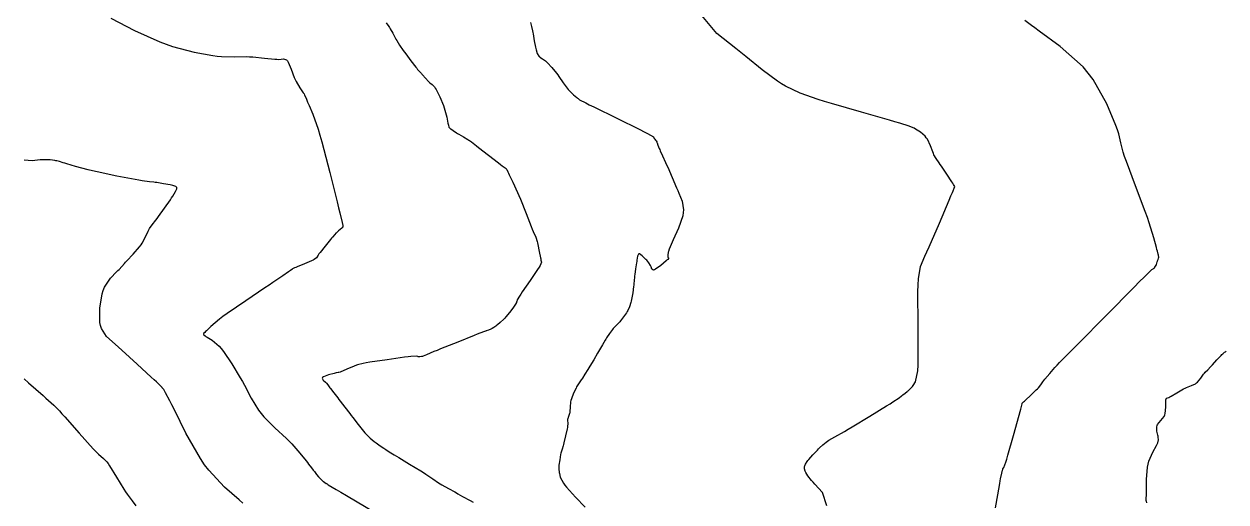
# Model space of a CAD drawing. Header units: metres. Extents: x 837477 to 838477, y 1189014 to 1191014.
# Drawn here: x 837476.5 to 837672.4, y 1190660.5 to 1190738.3 of the extents above; entities that cross this region are included whole.
import ezdxf

# ---------------------------------------------------------------- set-up
doc = ezdxf.new("R2010")
doc.units = ezdxf.units.M
doc.header["$LTSCALE"] = 0.3
doc.layers.add('COTAS 10', color=1, linetype='Continuous')

msp = doc.modelspace()

# ---------------------------------------------------------------- linework, layer by layer
at = {"layer": 'COTAS 10'}
for points, elevation in [([(837490.66, 1190739.296), (837494.51, 1190737.289), (837498.617, 1190735.452), (837499.686, 1190735.044), (837500.725, 1190734.68), (837504.233, 1190733.731), (837507.265, 1190733.216), (837508.005, 1190733.126), (837508.701, 1190733.058), (837510.854, 1190733.003), (837512.737, 1190733.027), (837513.263, 1190733.009), (837513.79, 1190732.981), (837515.711, 1190732.791), (837517.361, 1190732.611), (837517.718, 1190732.59), (837518.032, 1190732.58), (837518.804, 1190732.649), (837519.29, 1190732.483), (837519.423, 1190732.325), (837519.555, 1190732.12), (837520.026, 1190730.975), (837520.529, 1190729.624), (837520.682, 1190729.288), (837520.84, 1190728.968), (837521.46, 1190727.95), (837522.015, 1190727.14), (837522.132, 1190726.951), (837522.234, 1190726.778), (837522.473, 1190726.28), (837522.725, 1190725.636), (837522.836, 1190725.371), (837522.964, 1190725.068), (837523.576, 1190723.661), (837524.443, 1190721.196), (837524.732, 1190720.227), (837525.042, 1190719.133), (837526.34, 1190714.145), (837527.522, 1190709.367), (837527.759, 1190708.406), (837527.957, 1190707.601), (837528.348, 1190705.998), (837528.449, 1190705.527), (837528.464, 1190705.436), (837528.474, 1190705.362), (837528.465, 1190705.235), (837528.368, 1190705.171), (837528.323, 1190705.136), (837528.27, 1190705.094), (837528.012, 1190704.879), (837527.747, 1190704.652), (837527.69, 1190704.601), (837527.639, 1190704.555), (837527.514, 1190704.436), (837527.409, 1190704.326), (837527.372, 1190704.287), (837527.331, 1190704.244), (837527.154, 1190704.056), (837526.792, 1190703.637), (837526.634, 1190703.448), (837526.452, 1190703.228), (837525.587, 1190702.169), (837524.743, 1190701.109), (837524.574, 1190700.888), (837524.433, 1190700.698), (837524.158, 1190700.271), (837523.8, 1190699.98), (837523.607, 1190699.875), (837523.374, 1190699.76), (837522.19, 1190699.255), (837521.014, 1190698.782), (837520.786, 1190698.687), (837520.599, 1190698.607), (837520.275, 1190698.448), (837520.226, 1190698.396), (837520.213, 1190698.385), (837520.201, 1190698.374), (837520.159, 1190698.345), (837519.905, 1190698.174), (837519.759, 1190698.075), (837519.58, 1190697.952), (837518.662, 1190697.321), (837517.05, 1190696.224), (837516.434, 1190695.808), (837515.745, 1190695.343), (837512.641, 1190693.259), (837509.587, 1190691.157), (837508.928, 1190690.681), (837508.351, 1190690.25), (837506.943, 1190689.078), (837506.227, 1190688.367), (837506.087, 1190688.227), (837505.971, 1190688.112), (837505.76, 1190687.901), (837505.732, 1190687.846), (837505.732, 1190687.828), (837505.735, 1190687.81), (837505.772, 1190687.735), (837506.024, 1190687.545), (837506.161, 1190687.453), (837506.329, 1190687.346), (837507.18, 1190686.817), (837508.305, 1190685.844), (837508.645, 1190685.456), (837508.998, 1190685.016), (837510.375, 1190683.001), (837511.744, 1190680.712), (837512.091, 1190680.1), (837512.425, 1190679.498), (837513.518, 1190677.4), (837514.724, 1190675.417), (837515.129, 1190674.887), (837515.566, 1190674.364), (837517.4, 1190672.547), (837519.264, 1190670.841), (837519.719, 1190670.39), (837520.147, 1190669.947), (837521.475, 1190668.424), (837522.463, 1190667.171), (837522.678, 1190666.898), (837522.867, 1190666.657), (837523.338, 1190666.058), (837523.651, 1190665.654), (837523.74, 1190665.538), (837523.831, 1190665.419), (837524.171, 1190664.973), (837524.497, 1190664.564), (837524.58, 1190664.468), (837524.659, 1190664.381), (837524.917, 1190664.128), (837525.155, 1190663.934), (837525.221, 1190663.883), (837525.288, 1190663.834), (837525.529, 1190663.663), (837525.763, 1190663.507), (837525.824, 1190663.466), (837525.884, 1190663.426), (837526.089, 1190663.289), (837527.382, 1190662.516), (837528.127, 1190662.075), (837529.041, 1190661.535), (837533.742, 1190658.766)], 1590), ([(837535.527, 1190738.519), (837535.961, 1190737.927), (837536.077, 1190737.751), (837536.191, 1190737.568), (837536.585, 1190736.862), (837536.991, 1190736.109), (837537.112, 1190735.897), (837537.236, 1190735.684), (837537.715, 1190734.899), (837538.302, 1190734.024), (837538.494, 1190733.753), (837538.7, 1190733.469), (837539.548, 1190732.344), (837540.337, 1190731.338), (837540.504, 1190731.131), (837540.649, 1190730.955), (837540.988, 1190730.573), (837541.252, 1190730.301), (837541.348, 1190730.192), (837541.456, 1190730.07), (837541.93, 1190729.509), (837542.424, 1190728.959), (837542.543, 1190728.843), (837542.656, 1190728.742), (837543, 1190728.51), (837543.373, 1190728.117), (837543.504, 1190727.915), (837543.646, 1190727.672), (837544.257, 1190726.459), (837544.852, 1190725.052), (837544.983, 1190724.687), (837545.101, 1190724.333), (837545.405, 1190723.142), (837545.586, 1190722.216), (837545.626, 1190722.028), (837545.661, 1190721.87), (837545.75, 1190721.55), (837545.89, 1190721.386), (837545.957, 1190721.328), (837546.037, 1190721.263), (837546.431, 1190720.981), (837546.977, 1190720.628), (837547.154, 1190720.519), (837547.341, 1190720.405), (837548.11, 1190719.949), (837548.822, 1190719.527), (837548.974, 1190719.433), (837549.107, 1190719.349), (837549.424, 1190719.129), (837549.966, 1190718.703), (837550.242, 1190718.489), (837550.571, 1190718.234), (837552.212, 1190716.966), (837553.841, 1190715.711), (837554.162, 1190715.465), (837554.428, 1190715.263), (837554.921, 1190714.896), (837555.037, 1190714.806), (837555.066, 1190714.778), (837555.092, 1190714.749), (837555.175, 1190714.631), (837555.371, 1190714.241), (837555.469, 1190714.04), (837555.587, 1190713.798), (837556.17, 1190712.59), (837556.929, 1190710.914), (837557.157, 1190710.378), (837557.394, 1190709.81), (837558.313, 1190707.499), (837559.144, 1190705.372), (837559.325, 1190704.919), (837559.484, 1190704.526), (837559.88, 1190703.602), (837560.128, 1190702.923), (837560.193, 1190702.685), (837560.257, 1190702.425), (837560.476, 1190701.306), (837560.66, 1190700.269), (837560.702, 1190700.062), (837560.74, 1190699.889), (837560.844, 1190699.551), (837560.602, 1190699.023), (837560.423, 1190698.731), (837560.194, 1190698.374), (837558.959, 1190696.558), (837557.695, 1190694.713), (837557.449, 1190694.339), (837557.247, 1190694.025), (837556.889, 1190693.384), (837556.807, 1190693.129), (837556.779, 1190693.057), (837556.748, 1190692.986), (837556.618, 1190692.725), (837556.375, 1190692.356), (837556.274, 1190692.216), (837556.158, 1190692.06), (837555.615, 1190691.36), (837554.997, 1190690.62), (837554.833, 1190690.438), (837554.672, 1190690.267), (837554.12, 1190689.735), (837553.638, 1190689.325), (837553.522, 1190689.23), (837553.414, 1190689.144), (837553.084, 1190688.904), (837552.777, 1190688.725), (837552.683, 1190688.678), (837552.584, 1190688.633), (837552.193, 1190688.477), (837551.836, 1190688.353), (837551.758, 1190688.327), (837551.69, 1190688.305), (837551.52, 1190688.257), (837550.786, 1190687.978), (837550.362, 1190687.811), (837549.843, 1190687.605), (837547.17, 1190686.537), (837544.39, 1190685.415), (837543.803, 1190685.176), (837543.294, 1190684.967), (837542.118, 1190684.472), (837541.542, 1190684.239), (837541.413, 1190684.196), (837541.297, 1190684.163), (837540.985, 1190684.12), (837540.759, 1190684.146), (837540.696, 1190684.156), (837540.634, 1190684.166), (837540.412, 1190684.215), (837539.554, 1190684.163), (837539.092, 1190684.111), (837538.533, 1190684.042), (837535.701, 1190683.656), (837532.847, 1190683.232), (837532.274, 1190683.138), (837531.796, 1190683.055), (837530.852, 1190682.844), (837530.387, 1190682.644), (837530.21, 1190682.569), (837530.013, 1190682.485), (837529.129, 1190682.11), (837528.02, 1190681.64), (837527.809, 1190681.551), (837527.779, 1190681.548), (837527.766, 1190681.548), (837527.751, 1190681.549), (837527.676, 1190681.558), (837527.382, 1190681.505), (837527.228, 1190681.468), (837527.043, 1190681.421), (837526.112, 1190681.169), (837525.288, 1190680.848), (837525.169, 1190680.757), (837525.098, 1190680.666), (837525.237, 1190680.331), (837525.625, 1190680.009), (837525.712, 1190679.926), (837525.789, 1190679.846), (837525.991, 1190679.58), (837526.226, 1190679.226), (837526.325, 1190679.09), (837526.438, 1190678.939), (837526.966, 1190678.255), (837527.623, 1190677.42), (837527.817, 1190677.173), (837528.017, 1190676.918), (837528.783, 1190675.939), (837529.606, 1190674.878), (837529.842, 1190674.572), (837530.082, 1190674.259), (837530.975, 1190673.086), (837531.833, 1190672.009), (837532.05, 1190671.758), (837532.259, 1190671.527), (837532.939, 1190670.863), (837533.564, 1190670.353), (837533.739, 1190670.218), (837533.914, 1190670.087), (837534.55, 1190669.639), (837535.164, 1190669.228), (837535.326, 1190669.12), (837535.484, 1190669.014), (837536.023, 1190668.655), (837536.844, 1190668.139), (837537.18, 1190667.936), (837537.562, 1190667.705), (837539.337, 1190666.653), (837541.185, 1190665.537), (837541.614, 1190665.267), (837542.008, 1190665.014), (837543.132, 1190664.239), (837544.064, 1190663.59), (837544.337, 1190663.417), (837544.616, 1190663.247), (837545.677, 1190662.654), (837546.701, 1190662.103), (837546.956, 1190661.959), (837547.2, 1190661.818), (837547.978, 1190661.341), (837549.185, 1190660.708), (837549.698, 1190660.47)], 1600), ([(837559.015, 1190738.609), (837559.214, 1190737.964), (837559.383, 1190737.225), (837559.432, 1190736.98), (837559.48, 1190736.718), (837559.661, 1190735.626), (837559.848, 1190734.57), (837559.901, 1190734.331), (837559.953, 1190734.114), (837560.147, 1190733.521), (837560.393, 1190733.124), (837560.479, 1190733.032), (837560.573, 1190732.946), (837560.975, 1190732.697), (837561.488, 1190732.354), (837561.651, 1190732.209), (837561.825, 1190732.043), (837562.528, 1190731.259), (837563.272, 1190730.317), (837563.471, 1190730.051), (837563.666, 1190729.781), (837564.345, 1190728.787), (837565.004, 1190727.871), (837565.188, 1190727.65), (837565.371, 1190727.444), (837566.036, 1190726.821), (837566.595, 1190726.375), (837566.712, 1190726.28), (837566.811, 1190726.199), (837567.034, 1190726.012), (837568.033, 1190725.483), (837568.622, 1190725.187), (837569.347, 1190724.826), (837573.096, 1190722.979), (837576.83, 1190721.136), (837577.546, 1190720.778), (837578.124, 1190720.485), (837579.064, 1190719.975), (837579.097, 1190719.9), (837579.104, 1190719.881), (837579.111, 1190719.864), (837579.125, 1190719.811), (837579.155, 1190719.746), (837579.171, 1190719.722), (837579.191, 1190719.694), (837579.288, 1190719.572), (837579.396, 1190719.442), (837579.422, 1190719.41), (837579.446, 1190719.38), (837579.519, 1190719.285), (837579.601, 1190719.13), (837579.631, 1190719.062), (837579.664, 1190718.983), (837579.811, 1190718.604), (837580.028, 1190718.065), (837580.106, 1190717.884), (837580.192, 1190717.69), (837580.566, 1190716.873), (837581.061, 1190715.782), (837581.224, 1190715.415), (837581.397, 1190715.02), (837582.115, 1190713.358), (837582.849, 1190711.639), (837583.032, 1190711.208), (837583.207, 1190710.797), (837583.766, 1190709.475), (837583.976, 1190708.072), (837583.93, 1190707.61), (837583.84, 1190707.117), (837583.137, 1190705.068), (837582.302, 1190703.174), (837582.128, 1190702.777), (837581.979, 1190702.436), (837581.645, 1190701.665), (837581.504, 1190701.281), (837581.475, 1190701.184), (837581.451, 1190701.09), (837581.404, 1190700.785), (837581.399, 1190700.546), (837581.402, 1190700.495), (837581.406, 1190700.45), (837581.437, 1190700.34), (837581.482, 1190700.278), (837581.496, 1190700.263), (837581.509, 1190700.249), (837581.561, 1190700.206), (837581.397, 1190700.002), (837581.275, 1190699.886), (837581.119, 1190699.745), (837580.279, 1190699.021), (837579.413, 1190698.381), (837579.241, 1190698.292), (837579.1, 1190698.242), (837578.834, 1190698.38), (837578.712, 1190698.776), (837578.662, 1190698.888), (837578.604, 1190699.002), (837578.332, 1190699.42), (837577.969, 1190699.857), (837577.852, 1190699.983), (837577.729, 1190700.111), (837577.229, 1190700.588), (837576.779, 1190700.876), (837576.688, 1190700.885), (837576.611, 1190700.862), (837576.453, 1190700.525), (837576.368, 1190699.88), (837576.337, 1190699.665), (837576.303, 1190699.433), (837576.153, 1190698.46), (837576.015, 1190697.515), (837575.989, 1190697.301), (837575.967, 1190697.107), (837575.931, 1190696.576), (837575.892, 1190696.022), (837575.868, 1190695.813), (837575.839, 1190695.58), (837575.688, 1190694.538), (837575.494, 1190693.461), (837575.437, 1190693.205), (837575.38, 1190692.969), (837575.164, 1190692.27), (837574.883, 1190691.668), (837574.784, 1190691.492), (837574.677, 1190691.313), (837574.213, 1190690.632), (837573.714, 1190689.994), (837573.584, 1190689.841), (837573.458, 1190689.699), (837573.032, 1190689.275), (837572.616, 1190688.852), (837572.496, 1190688.711), (837572.373, 1190688.561), (837571.913, 1190687.932), (837571.446, 1190687.224), (837571.319, 1190687.023), (837571.193, 1190686.821), (837570.749, 1190686.075), (837570.265, 1190685.241), (837570.115, 1190684.984), (837569.958, 1190684.715), (837569.332, 1190683.648), (837568.704, 1190682.592), (837568.546, 1190682.329), (837568.394, 1190682.08), (837567.904, 1190681.289), (837567.49, 1190680.648), (837567.386, 1190680.493), (837567.287, 1190680.348), (837566.971, 1190679.906), (837566.656, 1190679.414), (837566.557, 1190679.237), (837566.455, 1190679.043), (837566.044, 1190678.193), (837565.692, 1190677.259), (837565.625, 1190677.01), (837565.572, 1190676.767), (837565.493, 1190675.925), (837565.461, 1190675.197), (837565.437, 1190675.024), (837565.408, 1190674.865), (837565.247, 1190674.395), (837565.094, 1190674.045), (837565.069, 1190673.96), (837565.052, 1190673.881), (837565.051, 1190673.641), (837565.094, 1190673.446), (837565.103, 1190673.396), (837565.112, 1190673.348), (837565.136, 1190673.187), (837565.089, 1190672.802), (837565.053, 1190672.612), (837565.007, 1190672.386), (837564.757, 1190671.268), (837564.476, 1190670.109), (837564.41, 1190669.856), (837564.349, 1190669.633), (837564.172, 1190669.076), (837564.026, 1190668.586), (837563.985, 1190668.406), (837563.944, 1190668.207), (837563.795, 1190667.328), (837563.678, 1190666.473), (837563.657, 1190666.289), (837563.642, 1190666.129), (837563.629, 1190665.739), (837563.682, 1190665.403), (837563.708, 1190665.276), (837563.74, 1190665.134), (837563.895, 1190664.499), (837564.39, 1190663.561), (837564.635, 1190663.228), (837564.927, 1190662.864), (837566.374, 1190661.282), (837567.943, 1190659.622)], 1610), ([(837607.319, 1190659.851), (837606.607, 1190662.017), (837605.36, 1190663.399), (837605.087, 1190663.711), (837604.845, 1190663.993), (837604.234, 1190664.758), (837603.901, 1190665.272), (837603.835, 1190665.397), (837603.78, 1190665.513), (837603.676, 1190665.866), (837603.68, 1190666.17), (837603.693, 1190666.255), (837603.712, 1190666.34), (837603.823, 1190666.649), (837604.102, 1190667.069), (837604.226, 1190667.223), (837604.37, 1190667.394), (837605.059, 1190668.151), (837605.802, 1190668.928), (837605.98, 1190669.112), (837606.146, 1190669.282), (837606.644, 1190669.784), (837607.203, 1190670.237), (837607.408, 1190670.376), (837607.634, 1190670.521), (837608.632, 1190671.093), (837610.196, 1190671.977), (837610.78, 1190672.319), (837611.429, 1190672.703), (837614.317, 1190674.439), (837617.066, 1190676.121), (837617.628, 1190676.471), (837618.102, 1190676.77), (837619.096, 1190677.43), (837619.507, 1190677.749), (837619.615, 1190677.832), (837619.72, 1190677.914), (837620.077, 1190678.192), (837620.403, 1190678.453), (837620.489, 1190678.523), (837620.573, 1190678.594), (837620.86, 1190678.842), (837621.17, 1190679.172), (837621.268, 1190679.294), (837621.372, 1190679.429), (837621.793, 1190680.027), (837622.131, 1190681.861), (837622.182, 1190682.775), (837622.216, 1190683.865), (837622.184, 1190689.271), (837622.151, 1190694.727), (837622.184, 1190695.849), (837622.234, 1190696.802), (837622.567, 1190698.843), (837623.316, 1190700.502), (837623.628, 1190701.214), (837623.986, 1190702.036), (837625.659, 1190705.921), (837627.244, 1190709.631), (837627.547, 1190710.344), (837627.79, 1190710.92), (837628.177, 1190711.862), (837627.978, 1190712.2), (837627.852, 1190712.394), (837627.695, 1190712.633), (837626.872, 1190713.859), (837625.983, 1190715.172), (837625.785, 1190715.464), (837625.606, 1190715.726), (837625.134, 1190716.417), (837624.784, 1190717.039), (837624.682, 1190717.257), (837624.579, 1190717.495), (837624.191, 1190718.522), (837623.7, 1190719.566), (837623.532, 1190719.814), (837623.35, 1190720.045), (837622.575, 1190720.735), (837621.766, 1190721.237), (837621.562, 1190721.35), (837621.367, 1190721.452), (837620.735, 1190721.726), (837619.194, 1190722.192), (837618.427, 1190722.414), (837617.511, 1190722.677), (837612.973, 1190723.965), (837608.091, 1190725.388), (837606.959, 1190725.736), (837605.923, 1190726.065), (837602.973, 1190727.089), (837600.606, 1190728.216), (837599.936, 1190728.611), (837599.261, 1190729.04), (837596.773, 1190730.889), (837594.102, 1190733.057), (837593.312, 1190733.688), (837592.499, 1190734.333), (837589.382, 1190736.773), (837586.667, 1190740.032)], 1620), ([(837634.821, 1190659.542), (837635.159, 1190661.656), (837635.49, 1190663.493), (837635.564, 1190663.896), (837635.632, 1190664.251), (837635.813, 1190665.152), (837635.948, 1190665.657), (837635.986, 1190665.764), (837636.024, 1190665.857), (837636.162, 1190666.074), (837636.486, 1190666.948), (837636.641, 1190667.455), (837636.824, 1190668.078), (837637.723, 1190671.283), (837638.907, 1190675.603), (837639.14, 1190676.454), (837639.161, 1190676.532), (837639.165, 1190676.547), (837639.169, 1190676.559), (837639.175, 1190676.58), (837639.176, 1190676.583), (837639.176, 1190676.585), (837639.177, 1190676.587), (837639.387, 1190676.784), (837639.52, 1190676.907), (837639.684, 1190677.06), (837640.544, 1190677.86), (837641.446, 1190678.726), (837641.637, 1190678.92), (837641.802, 1190679.095), (837642.185, 1190679.564), (837642.544, 1190680.058), (837642.694, 1190680.249), (837642.866, 1190680.463), (837643.669, 1190681.43), (837644.488, 1190682.385), (837644.669, 1190682.59), (837644.831, 1190682.77), (837645.251, 1190683.209), (837646.587, 1190684.548), (837647.327, 1190685.296), (837648.227, 1190686.208), (837652.811, 1190690.863), (837657.382, 1190695.489), (837658.274, 1190696.383), (837659.003, 1190697.108), (837660.284, 1190698.328), (837660.476, 1190698.439), (837660.519, 1190698.465), (837660.557, 1190698.49), (837660.657, 1190698.562), (837660.737, 1190698.648), (837660.762, 1190698.68), (837660.788, 1190698.717), (837660.896, 1190698.88), (837660.999, 1190699.074), (837661.023, 1190699.13), (837661.045, 1190699.187), (837661.108, 1190699.4), (837661.165, 1190699.622), (837661.184, 1190699.684), (837661.204, 1190699.747), (837661.287, 1190699.976), (837661.36, 1190700.171), (837661.374, 1190700.212), (837661.385, 1190700.248), (837661.404, 1190700.329), (837661.402, 1190700.384), (837661.4, 1190700.402), (837661.398, 1190700.423), (837661.387, 1190700.51), (837661.368, 1190700.618), (837661.36, 1190700.652), (837661.352, 1190700.687), (837661.315, 1190700.829), (837661.184, 1190701.33), (837661.116, 1190701.592), (837661.035, 1190701.908), (837660.63, 1190703.491), (837659.87, 1190705.968), (837659.565, 1190706.847), (837659.219, 1190707.809), (837657.629, 1190711.982), (837656.133, 1190715.929), (837655.847, 1190716.749), (837655.616, 1190717.452), (837655.243, 1190719.003), (837654.887, 1190720.452), (837654.667, 1190721.089), (837654.393, 1190721.828), (837652.966, 1190725.351), (837650.72, 1190729.328), (837649.931, 1190730.354), (837649.069, 1190731.347), (837645.351, 1190734.659), (837641.917, 1190737.193), (837641.234, 1190737.696), (837640.667, 1190738.111), (837639.584, 1190738.892)], 1630), ([(837512.176, 1190660.285), (837511.575, 1190660.804), (837509.151, 1190662.901), (837506.598, 1190665.631), (837505.915, 1190666.549), (837505.242, 1190667.537), (837502.901, 1190671.689), (837501.011, 1190675.503), (837500.622, 1190676.278), (837500.292, 1190676.931), (837499.586, 1190678.273), (837499.321, 1190678.714), (837499.268, 1190678.799), (837499.224, 1190678.868), (837499.139, 1190678.982), (837499.072, 1190679.039), (837499.04, 1190679.072), (837499.002, 1190679.113), (837498.814, 1190679.322), (837498.08, 1190680.034), (837497.698, 1190680.392), (837497.239, 1190680.819), (837494.933, 1190682.941), (837492.46, 1190685.2), (837491.895, 1190685.713), (837491.381, 1190686.178), (837489.959, 1190687.453), (837489.129, 1190688.739), (837488.989, 1190689.212), (837488.889, 1190689.735), (837488.852, 1190692.043), (837489.256, 1190694.398), (837489.433, 1190694.951), (837489.638, 1190695.46), (837490.616, 1190696.94), (837491.602, 1190697.96), (837491.812, 1190698.18), (837491.995, 1190698.372), (837492.432, 1190698.838), (837492.877, 1190699.319), (837493.065, 1190699.519), (837493.282, 1190699.749), (837494.303, 1190700.825), (837495.346, 1190702.035), (837495.578, 1190702.35), (837495.784, 1190702.656), (837496.323, 1190703.69), (837496.715, 1190704.584), (837496.829, 1190704.802), (837496.946, 1190705.007), (837497.389, 1190705.642), (837497.977, 1190706.393), (837498.185, 1190706.672), (837498.413, 1190706.981), (837499.398, 1190708.352), (837500.355, 1190709.722), (837500.564, 1190710.03), (837500.75, 1190710.307), (837501.219, 1190711.052), (837501.411, 1190711.511), (837501.422, 1190711.609), (837501.415, 1190711.694), (837501.234, 1190711.895), (837500.749, 1190712.033), (837500.549, 1190712.078), (837500.321, 1190712.127), (837499.261, 1190712.328), (837498.146, 1190712.511), (837497.884, 1190712.548), (837497.641, 1190712.579), (837496.93, 1190712.642), (837495.765, 1190712.801), (837495.236, 1190712.891), (837494.617, 1190713.003), (837491.637, 1190713.576), (837488.436, 1190714.246), (837487.678, 1190714.418), (837486.975, 1190714.585), (837484.902, 1190715.141), (837483.464, 1190715.578), (837483.162, 1190715.67), (837482.902, 1190715.749), (837482.308, 1190715.931), (837481.876, 1190716.032), (837481.718, 1190716.06), (837481.543, 1190716.089), (837480.768, 1190716.193), (837479.785, 1190716.236), (837479.478, 1190716.226), (837479.155, 1190716.206), (837477.864, 1190716.055), (837476.514, 1190716.155)], 1580), ([(837659.442, 1190660.354), (837659.384, 1190660.597), (837659.375, 1190660.667), (837659.369, 1190660.74), (837659.373, 1190661.012), (837659.396, 1190661.666), (837659.402, 1190661.978), (837659.408, 1190662.348), (837659.43, 1190664.158), (837659.594, 1190666.161), (837659.691, 1190666.653), (837659.809, 1190667.117), (837660.419, 1190668.565), (837661.023, 1190669.652), (837661.137, 1190669.888), (837661.229, 1190670.095), (837661.372, 1190670.612), (837661.326, 1190671.029), (837661.299, 1190671.175), (837661.266, 1190671.333), (837661.097, 1190672.011), (837661.067, 1190672.739), (837661.122, 1190672.928), (837661.204, 1190673.112), (837661.73, 1190673.732), (837662.285, 1190674.422), (837662.387, 1190674.65), (837662.466, 1190674.895), (837662.561, 1190675.912), (837662.549, 1190676.818), (837662.56, 1190676.992), (837662.578, 1190677.134), (837662.693, 1190677.369), (837663.044, 1190677.52), (837663.211, 1190677.609), (837663.407, 1190677.718), (837664.365, 1190678.281), (837665.428, 1190678.882), (837665.69, 1190679.015), (837665.939, 1190679.132), (837666.722, 1190679.436), (837667.376, 1190679.749), (837667.543, 1190679.872), (837667.705, 1190680.012), (837668.239, 1190680.648), (837668.715, 1190681.311), (837668.841, 1190681.466), (837668.964, 1190681.61), (837669.383, 1190682.028), (837669.858, 1190682.478), (837670.016, 1190682.642), (837670.186, 1190682.823), (837670.893, 1190683.618), (837671.558, 1190684.362), (837671.701, 1190684.511), (837671.826, 1190684.635), (837672.128, 1190684.875), (837672.284, 1190684.958), (837672.317, 1190684.983), (837672.345, 1190685.008), (837672.408, 1190685.105)], 1640), ([(837476.514, 1190680.558), (837477.256, 1190679.902), (837479.606, 1190677.824), (837480.09, 1190677.395), (837480.503, 1190677.028), (837481.393, 1190676.231), (837482.277, 1190675.302), (837482.685, 1190674.853), (837483.164, 1190674.321), (837485.485, 1190671.704), (837487.789, 1190669.143), (837488.257, 1190668.646), (837488.651, 1190668.24), (837489.461, 1190667.539), (837489.986, 1190667.018), (837490.2, 1190666.726), (837490.445, 1190666.369), (837491.579, 1190664.543), (837492.777, 1190662.58), (837493.062, 1190662.136), (837493.328, 1190661.735), (837494.118, 1190660.647), (837494.746, 1190659.867)], 1570)]:
    msp.add_lwpolyline(points, dxfattribs=dict(at, elevation=elevation))

doc.saveas('drawing.dxf')
